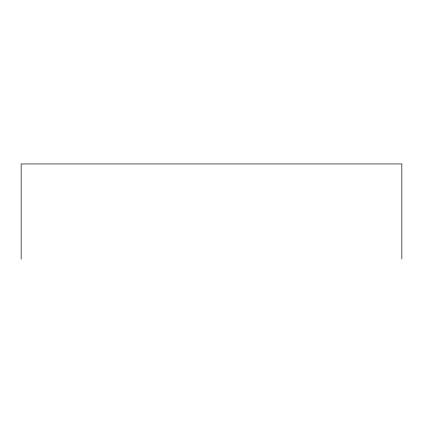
<?xml version="1.0" encoding="UTF-8"?>
<svg xmlns="http://www.w3.org/2000/svg" width="423" height="423" viewBox="0 0 423 423"><rect width="100%" height="100%" fill="white"/><g stroke="black" fill="none" stroke-linecap="round" stroke-linejoin="round"><path stroke-width="0.63" d="M401.85 259.045L401.85 163.955L21.15 163.955L21.15 259.045"/></g></svg>
